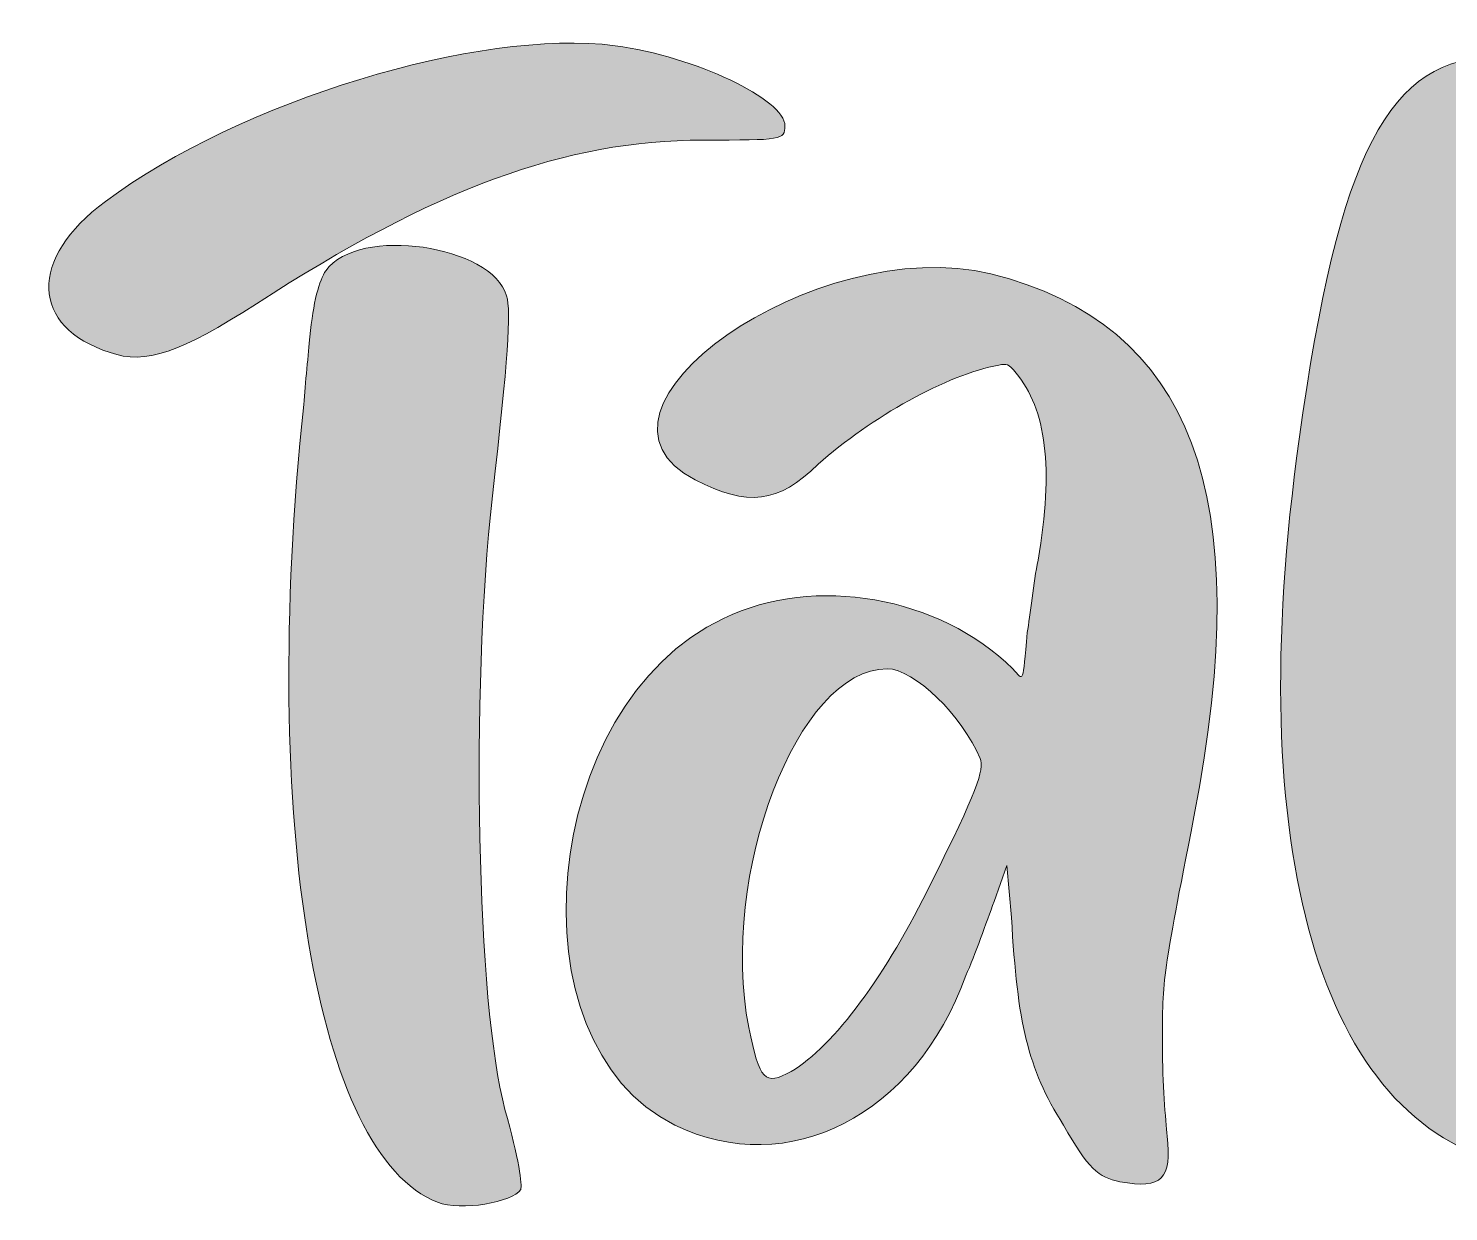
# Model space of a CAD drawing. Header units: inches. Extents: x 31 to 474, y -407 to -91.
# Drawn here: x 31.5 to 211.5, y -241.3 to -91.4 of the extents above; entities that cross this region are included whole.
import ezdxf

# ---------------------------------------------------------------- set-up
doc = ezdxf.new("R2010")
doc.units = ezdxf.units.IN
doc.header["$MEASUREMENT"] = 0
doc.layers.add('Layer 1', color=7, linetype='Continuous')

# ---------------------------------------------------------------- blocks, each defined once
blk = doc.blocks.new('block 3')
at = {"layer": 'Layer 1', "true_color": 0x024d84}
h = blk.add_hatch(color=156, dxfattribs=at)
h.dxf.hatch_style = 2
edge = h.paths.add_edge_path()
edge.add_spline(control_points=[(117, -105.58), (126.97, -105.58), (127.36, -105.58), (127.36, -103.79), (127.36, -100.4), (116, -95.02), (105.84, -93.62), (88.49, -91.43), (58.39, -100.6), (41.25, -113.36), (31.48, -120.53), (31.68, -129.3), (41.85, -132.49), (46.23, -134.09), (50.82, -132.49), (60.39, -126.31), (82.91, -111.76), (99.46, -105.58), (117, -105.58)], knot_values=[0, 0, 0, 0, 1, 1, 1, 2, 2, 2, 3, 3, 3, 4, 4, 4, 5, 5, 5, 6, 6, 6, 6], degree=3, periodic=1)
h = blk.add_hatch(color=156, dxfattribs=at)
h.dxf.hatch_style = 2
edge = h.paths.add_edge_path()
edge.add_spline(control_points=[(219.11, -235.32), (218.78, -233.7), (218.44, -232.09), (218.17, -230.46), (215.98, -217.55), (216.19, -205.47), (218.61, -194.41), (217.73, -176.7), (219.7, -153.27), (224.63, -127.51), (226.82, -116.15), (226.82, -115.15), (227.42, -110.17), (229.02, -98.21), (226.82, -95.02), (217.65, -95.02), (203.9, -95.02), (197.52, -107.18), (192.54, -143.46), (185.18, -195.58), (195.29, -230.03), (219.11, -235.32)], knot_values=[0, 0, 0, 0, 1, 1, 1, 2, 2, 2, 3, 3, 3, 4, 4, 4, 5, 5, 5, 6, 6, 6, 7, 7, 7, 7], degree=3, periodic=1)
h = blk.add_hatch(color=156, dxfattribs=at)
h.dxf.hatch_style = 2
edge = h.paths.add_edge_path()
edge.add_spline(control_points=[(92.08, -125.32), (90.29, -118.94), (73.34, -116.35), (69.16, -122.13), (68.36, -123.32), (67.56, -126.12), (67.16, -130.5), (66.97, -132.49), (66.57, -136.48), (66.37, -139.07), (60.79, -192.1), (67.96, -234.16), (83.31, -240.14), (86.3, -241.33), (92.88, -240.14), (93.87, -238.54), (94.07, -237.94), (93.68, -234.75), (91.88, -228.38), (88.29, -215.02), (87.5, -175.95), (90.29, -150.63), (92.28, -133.29), (92.68, -127.31), (92.08, -125.32)], knot_values=[0, 0, 0, 0, 1, 1, 1, 2, 2, 2, 3, 3, 3, 4, 4, 4, 5, 5, 5, 6, 6, 6, 7, 7, 7, 8, 8, 8, 8], degree=3, periodic=1)
h = blk.add_hatch(color=156, dxfattribs=at)
h.dxf.hatch_style = 2
edge = h.paths.add_edge_path()
edge.add_spline(control_points=[(116, -148.64), (122.58, -152.03), (126.56, -151.63), (131.55, -146.65), (138.32, -140.67), (147.89, -135.28), (154.47, -134.09), (155.47, -133.89), (155.67, -133.89), (156.66, -135.09), (160.45, -139.67), (161.45, -147.05), (159.45, -158.81), (158.85, -161.6), (158.46, -165.78), (158.06, -167.98), (157.46, -174.55), (157.66, -174.16), (156.26, -172.56), (146.89, -163.39), (131.15, -160.6), (119.59, -166.18), (96.26, -177.15), (92.28, -220), (113.41, -230.37), (127.76, -237.35), (143.9, -229.17), (150.28, -211.43), (151.48, -208.84), (152.87, -204.66), (153.87, -202.06), (153.87, -202.06), (155.47, -197.48), (155.47, -197.48), (155.47, -197.48), (156.06, -204.06), (156.06, -204.06), (156.86, -217.61), (158.06, -222.99), (162.64, -230.37), (165.83, -235.95), (167.03, -236.95), (169.82, -237.55), (175.2, -238.54), (176.4, -237.15), (175.8, -231.76), (175.6, -229.77), (175.2, -224.99), (175.2, -220.4), (175.2, -211.23), (175.2, -211.83), (179.19, -191.3), (187.16, -150.43), (178.99, -128.91), (153.47, -122.53), (131.35, -117.15), (98.85, -139.87), (116, -148.64)], knot_values=[0, 0, 0, 0, 1, 1, 1, 2, 2, 2, 3, 3, 3, 4, 4, 4, 5, 5, 5, 6, 6, 6, 7, 7, 7, 8, 8, 8, 9, 9, 9, 10, 10, 10, 11, 11, 11, 12, 12, 12, 13, 13, 13, 14, 14, 14, 15, 15, 15, 16, 16, 16, 17, 17, 17, 18, 18, 18, 19, 19, 19, 19], degree=3, periodic=1)
edge = h.paths.add_edge_path()
edge.add_spline(control_points=[(145.9, -199.67), (140.32, -211.23), (133.54, -220.4), (128.16, -223.59), (124.77, -225.39), (124.17, -224.79), (122.78, -218.01), (118.99, -198.67), (128.95, -172.56), (140.32, -172.56), (143.7, -172.56), (149.88, -178.54), (152.08, -183.92), (152.68, -185.32), (151.68, -188.11), (145.9, -199.67)], knot_values=[0, 0, 0, 0, 1, 1, 1, 2, 2, 2, 3, 3, 3, 4, 4, 4, 5, 5, 5, 5], degree=3, periodic=1)
at = {"layer": 'Layer 1', "lineweight": 0}
for points, knots in [([(117, -105.58), (126.97, -105.58), (127.36, -105.58), (127.36, -103.79), (127.36, -100.4), (116, -95.02), (105.84, -93.62), (88.49, -91.43), (58.39, -100.6), (41.25, -113.36), (31.48, -120.53), (31.68, -129.3), (41.85, -132.49), (46.23, -134.09), (50.82, -132.49), (60.39, -126.31), (82.91, -111.76), (99.46, -105.58), (117, -105.58)], [0, 0, 0, 0, 1, 1, 1, 2, 2, 2, 3, 3, 3, 4, 4, 4, 5, 5, 5, 6, 6, 6, 6]), ([(219.11, -235.32), (218.78, -233.7), (218.44, -232.09), (218.17, -230.46), (215.98, -217.55), (216.19, -205.47), (218.61, -194.41), (217.73, -176.7), (219.7, -153.27), (224.63, -127.51), (226.82, -116.15), (226.82, -115.15), (227.42, -110.17), (229.02, -98.21), (226.82, -95.02), (217.65, -95.02), (203.9, -95.02), (197.52, -107.18), (192.54, -143.46), (185.18, -195.58), (195.29, -230.03), (219.11, -235.32)], [0, 0, 0, 0, 1, 1, 1, 2, 2, 2, 3, 3, 3, 4, 4, 4, 5, 5, 5, 6, 6, 6, 7, 7, 7, 7]), ([(92.08, -125.32), (90.29, -118.94), (73.34, -116.35), (69.16, -122.13), (68.36, -123.32), (67.56, -126.12), (67.16, -130.5), (66.97, -132.49), (66.57, -136.48), (66.37, -139.07), (60.79, -192.1), (67.96, -234.16), (83.31, -240.14), (86.3, -241.33), (92.88, -240.14), (93.87, -238.54), (94.07, -237.94), (93.68, -234.75), (91.88, -228.38), (88.29, -215.02), (87.5, -175.95), (90.29, -150.63), (92.28, -133.29), (92.68, -127.31), (92.08, -125.32)], [0, 0, 0, 0, 1, 1, 1, 2, 2, 2, 3, 3, 3, 4, 4, 4, 5, 5, 5, 6, 6, 6, 7, 7, 7, 8, 8, 8, 8]), ([(116, -148.64), (122.58, -152.03), (126.56, -151.63), (131.55, -146.65), (138.32, -140.67), (147.89, -135.28), (154.47, -134.09), (155.47, -133.89), (155.67, -133.89), (156.66, -135.09), (160.45, -139.67), (161.45, -147.05), (159.45, -158.81), (158.85, -161.6), (158.46, -165.78), (158.06, -167.98), (157.46, -174.55), (157.66, -174.16), (156.26, -172.56), (146.89, -163.39), (131.15, -160.6), (119.59, -166.18), (96.26, -177.15), (92.28, -220), (113.41, -230.37), (127.76, -237.35), (143.9, -229.17), (150.28, -211.43), (151.48, -208.84), (152.87, -204.66), (153.87, -202.06), (153.87, -202.06), (155.47, -197.48), (155.47, -197.48), (155.47, -197.48), (156.06, -204.06), (156.06, -204.06), (156.86, -217.61), (158.06, -222.99), (162.64, -230.37), (165.83, -235.95), (167.03, -236.95), (169.82, -237.55), (175.2, -238.54), (176.4, -237.15), (175.8, -231.76), (175.6, -229.77), (175.2, -224.99), (175.2, -220.4), (175.2, -211.23), (175.2, -211.83), (179.19, -191.3), (187.16, -150.43), (178.99, -128.91), (153.47, -122.53), (131.35, -117.15), (98.85, -139.87), (116, -148.64)], [0, 0, 0, 0, 1, 1, 1, 2, 2, 2, 3, 3, 3, 4, 4, 4, 5, 5, 5, 6, 6, 6, 7, 7, 7, 8, 8, 8, 9, 9, 9, 10, 10, 10, 11, 11, 11, 12, 12, 12, 13, 13, 13, 14, 14, 14, 15, 15, 15, 16, 16, 16, 17, 17, 17, 18, 18, 18, 19, 19, 19, 19]), ([(145.9, -199.67), (140.32, -211.23), (133.54, -220.4), (128.16, -223.59), (124.77, -225.39), (124.17, -224.79), (122.78, -218.01), (118.99, -198.67), (128.95, -172.56), (140.32, -172.56), (143.7, -172.56), (149.88, -178.54), (152.08, -183.92), (152.68, -185.32), (151.68, -188.11), (145.9, -199.67)], [0, 0, 0, 0, 1, 1, 1, 2, 2, 2, 3, 3, 3, 4, 4, 4, 5, 5, 5, 5])]:
    blk.add_open_spline(points, degree=3, knots=knots, dxfattribs=at)
blk = doc.blocks.new('block 2')
at = {"layer": 'Layer 1'}
blk.add_blockref('block 3', (0, 0), dxfattribs=at)

msp = doc.modelspace()

# ---------------------------------------------------------------- block references
at = {"layer": 'Layer 1'}
msp.add_blockref('block 2', (0, 0), dxfattribs=at)

doc.saveas('drawing.dxf')
